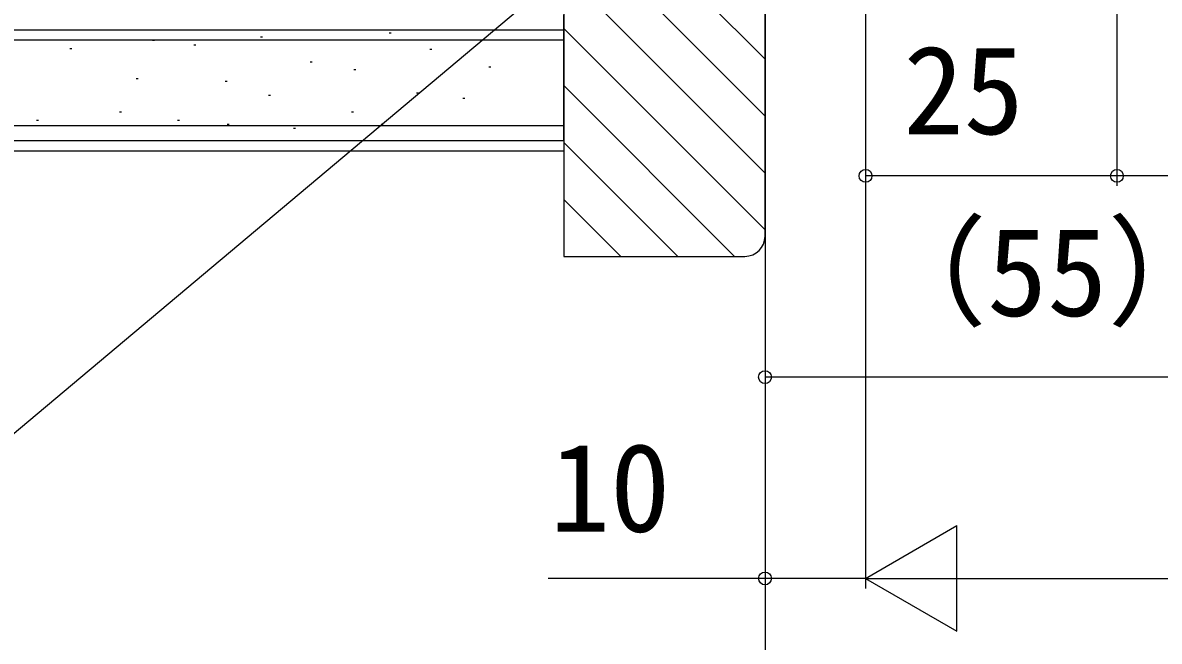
# Model space of a CAD drawing. Units: millimetres, scale not verified. Extents: x -525 to 525, y -783 to 779.
# Drawn here: x -300.9 to -187.9, y -521.7 to -460.2 of the extents above; entities that cross this region are included whole.
import ezdxf
from ezdxf.enums import TextEntityAlignment as Align

# ---------------------------------------------------------------- set-up
doc = ezdxf.new("R2010")
doc.units = ezdxf.units.MM
doc.header["$LTSCALE"] = 4
for name, color, linetype in [('0-6_YKK_D', 6, 'Continuous'), ('0-8_YSS_K', 3, 'Continuous'), ('0-9_YSS_KE', 3, 'Continuous')]:
    doc.layers.add(name, color=color, linetype=linetype)
doc.styles.add('ＭＳ ゴシック', font='')
doc.styles.get('ＭＳ ゴシック').set_extended_font_data('MS Gothic')

msp = doc.modelspace()

# ---------------------------------------------------------------- linework, layer by layer
at = {"layer": '0-6_YKK_D'}
for p, q in [((-192.1, -352.218), (-192.1, -476.418)), ((-192.1, -352.218), (-192.1, -476.418)), ((-217.1, -354.418), (-217.1, -516.418)), ((-217.1, -354.418), (-217.1, -516.418)), ((-217.1, -354.418), (-217.1, -476.418)), ((-227.098, -382.121), (-227.098, -516.418)), ((-227.098, -382.121), (-227.098, -536.418)), ((-227.098, -436.414), (-227.098, -496.418)), ((-192.1, -475.418), (-217.1, -475.418)), ((-167.1, -475.418), (-192.1, -475.418)), ((-172.1, -495.418), (-227.098, -495.418)), ((-217.1, -515.418), (-208.007, -510.168)), ((-208.007, -520.668), (-208.007, -510.168)), ((-217.1, -515.418), (-208.007, -520.668)), ((-217.1, -515.418), (-198.913, -515.418)), ((-206.6, -515.418), (202.4, -515.418))]:
    msp.add_line(p, q, dxfattribs=at)
for points in [[(-226.194, -437.567), (-228.147, -439.207), (-304.674, -503.421), (-392.27, -503.421)], [(-217.1, -515.418), (-227.098, -515.418), (-248.648, -515.418)]]:
    msp.add_lwpolyline(points, dxfattribs=at)
for centre in [(-217.1, -475.418), (-192.1, -475.418), (-192.1, -475.418), (-227.098, -495.418), (-227.098, -515.418)]:
    msp.add_circle(centre, 0.637, dxfattribs=at)
at = {"layer": '0-8_YSS_K'}
for p, q in [((-227.098, -463.823), (-247.098, -443.823)), ((-227.098, -469.48), (-247.098, -449.48)), ((-227.098, -475.136), (-247.098, -455.136)), ((-247.102, -471.921), (-247.102, -459.421)), ((-363.957, -460.921), (-247.102, -460.921)), ((-227.098, -480.793), (-247.098, -460.793)), ((-287.801, -461.986), (-288.001, -461.986)), ((-277.083, -461.64), (-277.283, -461.64)), ((-264.286, -461.25), (-264.486, -461.25)), ((-296.042, -462.81), (-296.242, -462.81)), ((-283.71, -462.42), (-283.91, -462.42)), ((-260.219, -462.868), (-260.419, -462.868)), ((-272.142, -464.135), (-272.342, -464.135)), ((-267.794, -464.868), (-267.994, -464.868)), ((-254.377, -464.633), (-254.577, -464.633)), ((-289.449, -465.783), (-289.649, -465.783)), ((-280.591, -466.038), (-280.791, -466.038)), ((-230.127, -483.421), (-247.098, -466.45)), ((-276.262, -467.431), (-276.462, -467.431)), ((-261.557, -467.207), (-261.757, -467.207)), ((-256.948, -467.719), (-257.148, -467.719)), ((-299.339, -469.904), (-299.539, -469.904)), ((-291.097, -469.08), (-291.297, -469.08)), ((-285.328, -469.904), (-285.528, -469.904)), ((-268.021, -469.08), (-268.221, -469.08)), ((-363.957, -470.421), (-247.102, -470.421)), ((-280.402, -470.325), (-280.602, -470.325)), ((-273.79, -470.728), (-273.99, -470.728)), ((-265.065, -470.325), (-265.265, -470.325)), ((-235.784, -483.421), (-247.098, -472.107)), ((-363.957, -472.921), (-247.102, -472.921)), ((-241.441, -483.421), (-247.098, -477.764))]:
    msp.add_line(p, q, dxfattribs=at)
at = {"layer": '0-9_YSS_KE'}
for p, q in [((-247.102, -461.921), (-363.957, -461.921)), ((-363.957, -471.921), (-247.102, -471.921))]:
    msp.add_line(p, q, dxfattribs=at)
for points in [[(-247.098, -381.421), (-247.098, -483.421), (-229.098, -483.421)], [(-227.098, -481.421), (-227.098, -381.421), (-247.098, -381.421)]]:
    msp.add_lwpolyline(points, dxfattribs=at)
msp.add_arc((-229.098, -481.421), 2, 270, 359.99998, dxfattribs=at)

# ---------------------------------------------------------------- texts
at = {"layer": '0-6_YKK_D', "style": 'ＭＳ ゴシック'}
for s, p in [('25', (-213.327, -473.918)), ('（55）', (-217.019, -491.986)), ('10', (-248.489, -513.418))]:
    msp.add_text(s, height=8.798, dxfattribs=at).set_placement(p, align=Align.BOTTOM_LEFT)

doc.saveas('drawing.dxf')
